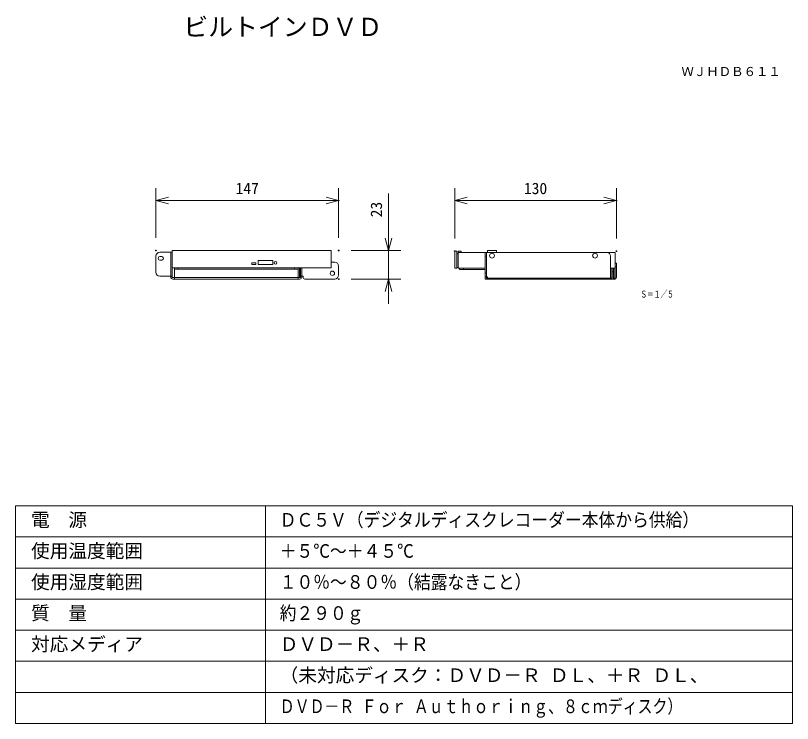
# Model space of a CAD drawing. Units: millimetres, scale not verified. Extents: x -63 to 62, y -57 to 57.
import ezdxf
from ezdxf.enums import TextEntityAlignment as Align

# ---------------------------------------------------------------- set-up
doc = ezdxf.new("R2010")
doc.units = ezdxf.units.MM
doc.header["$LTSCALE"] = 0.125
doc.header["$PDMODE"] = 32
doc.header["$PDSIZE"] = 0.0625
for name, color, linetype, lineweight in [('0-0_0', 7, 'Continuous', 9), ('0-2_WAKU', 1, 'Continuous', 18), ('0-5_SUNPO', 7, 'Continuous', 9), ('0-7_S1', 1, 'Continuous', 18)]:
    doc.layers.add(name, color=color, linetype=linetype, lineweight=lineweight)
for name, color, linetype in [('0-1_DEFPOINTS', 7, 'Continuous'), ('0-3_MOJI1', 7, 'Continuous'), ('0-6_TOUROKU', 7, 'Continuous')]:
    doc.layers.add(name, color=color, linetype=linetype)
doc.styles.add('ＭＳ ゴシック', font='')
doc.styles.get('ＭＳ ゴシック').set_extended_font_data('MS Gothic')

# ---------------------------------------------------------------- blocks, each defined once
blk = doc.blocks.new('_OPEN30')
at = {"layer": '0-0_0'}
blk.add_line((0, 0), (-1, 0), dxfattribs=at)
blk.add_lwpolyline([(-1, 0.26795), (0, 0), (-1, -0.26795)], dxfattribs=at)
blk = doc.blocks.new('D6')
at = {"layer": '0-1_DEFPOINTS'}
for p in [(33.7809, 34.996), (7.7809, 26.8829), (33.7809, 26.8829)]:
    blk.add_point(p, dxfattribs=at)
at = {"layer": '0-5_SUNPO'}
for p, q in [((7.7809, 28.8829), (7.7809, 36.996)), ((33.7809, 28.8829), (33.7809, 36.996)), ((9.7809, 34.996), (31.7809, 34.996))]:
    blk.add_line(p, q, dxfattribs=at)
at = {"layer": '0-5_SUNPO', "xscale": 2, "yscale": 2, "rotation": 180}
blk.add_blockref('_OPEN30', (7.7809, 34.996), dxfattribs=at)
at = {"layer": '0-5_SUNPO', "xscale": 2, "yscale": 2}
blk.add_blockref('_OPEN30', (33.7809, 34.996), dxfattribs=at)
at = {"layer": '0-5_SUNPO', "style": 'ＭＳ ゴシック'}
blk.add_text('130', height=1.833, dxfattribs=at).set_placement((18.9059, 35.496), align=Align.BOTTOM_LEFT)
blk = doc.blocks.new('D5')
at = {"layer": '0-1_DEFPOINTS'}
for p in [(-10.9062, 34.996), (-40.3062, 26.996), (-10.9062, 26.996)]:
    blk.add_point(p, dxfattribs=at)
at = {"layer": '0-5_SUNPO'}
for p, q in [((-40.3062, 28.996), (-40.3062, 36.996)), ((-10.9062, 28.996), (-10.9062, 36.996)), ((-38.3062, 34.996), (-12.9062, 34.996))]:
    blk.add_line(p, q, dxfattribs=at)
at = {"layer": '0-5_SUNPO', "xscale": 2, "yscale": 2, "rotation": 180}
blk.add_blockref('_OPEN30', (-40.3062, 34.996), dxfattribs=at)
at = {"layer": '0-5_SUNPO', "xscale": 2, "yscale": 2}
blk.add_blockref('_OPEN30', (-10.9062, 34.996), dxfattribs=at)
at = {"layer": '0-5_SUNPO', "style": 'ＭＳ ゴシック'}
blk.add_text('147', height=1.833, dxfattribs=at).set_placement((-27.4812, 35.496), align=Align.BOTTOM_LEFT)
blk = doc.blocks.new('D4')
at = {"layer": '0-1_DEFPOINTS'}
for p in [(-10.8752, 26.9851), (-2.8752, 26.9851), (-10.8752, 22.3851)]:
    blk.add_point(p, dxfattribs=at)
at = {"layer": '0-5_SUNPO'}
for p, q in [((-2.8752, 28.9851), (-2.8752, 36.1518)), ((-8.8752, 26.9851), (-0.8752, 26.9851)), ((-2.8752, 22.3851), (-2.8752, 26.9851)), ((-8.8752, 22.3851), (-0.8752, 22.3851)), ((-2.8752, 20.3851), (-2.8752, 18.3851))]:
    blk.add_line(p, q, dxfattribs=at)
at = {"layer": '0-5_SUNPO', "xscale": 2, "yscale": 2}
for p, rotation in [((-2.8752, 26.9851), 270), ((-2.8752, 22.3851), 90)]:
    blk.add_blockref('_OPEN30', p, dxfattribs=dict(at, rotation=rotation))
at = {"layer": '0-5_SUNPO', "style": 'ＭＳ ゴシック'}
blk.add_text('23', height=1.833, rotation=90, dxfattribs=at).set_placement((-3.3752, 32.3184), align=Align.BOTTOM_LEFT)

msp = doc.modelspace()

# ---------------------------------------------------------------- linework, layer by layer
at = {"layer": '0-2_WAKU', "color": 4}
for p, q in [((-62.503, -21.8141), (-62.503, -56.8141)), ((62.497, -21.8141), (-62.503, -21.8141)), ((-22.2974, -56.8141), (-22.2974, -21.8141)), ((62.497, -56.8141), (62.497, -21.8141)), ((-62.503, -56.8141), (62.497, -56.8141))]:
    msp.add_line(p, q, dxfattribs=at)
at = {"layer": '0-2_WAKU'}
for p, q in [((62.497, -26.8141), (-62.503, -26.8141)), ((62.497, -31.8141), (-62.503, -31.8141)), ((62.497, -36.8141), (-62.503, -36.8141)), ((62.497, -41.8141), (-62.503, -41.8141)), ((62.497, -46.8141), (-62.503, -46.8141)), ((62.497, -51.8141), (-62.503, -51.8141))]:
    msp.add_line(p, q, dxfattribs=at)
at = {"layer": '0-7_S1', "color": 7}
for p, q in [((-37.3196, 18.9913), (-39.2923, 18.9913)), ((-11.7196, 19.2864), (-37.3196, 19.2864)), ((-11.7196, 16.4981), (-11.7196, 19.2864)), ((8.1675, 16.4366), (8.1675, 19.1925)), ((8.1675, 19.1925), (8.518, 19.1925)), ((8.518, 16.4366), (8.518, 19.1925)), ((8.7047, 16.4366), (8.7047, 18.9792)), ((13.065, 14.6483), (13.065, 18.9792)), ((-39.9196, 18.3641), (-39.9196, 15.7704)), ((8.518, 18.7482), (8.7047, 18.7482)), ((-37.3196, 16.4981), (-11.7196, 16.4981)), ((-11.7196, 17.3984), (-11.1575, 17.3984)), ((-10.5196, 15.3137), (-10.5196, 16.7711)), ((8.518, 16.4366), (8.1675, 16.4366)), ((8.518, 16.5483), (8.7047, 16.5483)), ((8.7047, 16.4366), (13.065, 16.4366)), ((33.9561, 17.241), (34.1675, 17.241)), ((34.1675, 17.241), (34.1675, 14.9619)), ((-37.3196, 15.1431), (-39.2923, 15.1431)), ((-16.6423, 15.138), (-16.2458, 15.138)), ((-16.2458, 15), (-16.2458, 15.138)), ((-15.9322, 14.6864), (-11.1575, 14.6864)), ((33.8539, 14.6483), (13.065, 14.6483))]:
    msp.add_line(p, q, dxfattribs=at)
at = {"layer": '0-7_S1'}
for p, q in [((-37.518, 18.9913), (-37.518, 15)), ((8.7047, 19.1925), (9.1993, 19.1925)), ((8.7047, 18.9792), (8.7047, 19.1925)), ((9.1993, 18.9792), (9.1993, 19.1925)), ((13.2611, 14.8446), (13.2611, 18.9792)), ((13.4572, 19.2864), (14.8586, 19.2864)), ((13.4572, 18.9792), (13.4572, 19.2864)), ((14.8586, 18.9792), (14.8586, 19.2864)), ((13.2611, 18.3599), (13.065, 18.3599)), ((33.2387, 18.352), (33.2387, 14.6483)), ((-36.9358, 16.4981), (-36.9358, 14.6864)), ((-36.9358, 16.2733), (-17.0387, 16.2733)), ((-36.3301, 16.2733), (-36.3301, 16.4981)), ((-17.6444, 16.2733), (-17.6444, 16.4981)), ((-17.0387, 14.6864), (-17.0387, 16.4981)), ((-16.8405, 14.9509), (-16.8405, 16.4981)), ((-16.6423, 14.9509), (-16.6423, 16.4981)), ((-16.4441, 15), (-16.4441, 16.4981)), ((8.921, 16.2233), (8.921, 16.4366)), ((9.5434, 16.2233), (9.5434, 16.4366)), ((33.9561, 16.4471), (33.2387, 16.4471)), ((33.4373, 16.4471), (33.4373, 14.8446)), ((33.6294, 16.4471), (33.6294, 14.6483)), ((33.764, 16.4471), (33.764, 14.8446)), ((33.9561, 16.6513), (34.1675, 16.6513)), ((8.921, 16.2233), (13.065, 16.2233)), ((13.2611, 15.6295), (13.065, 15.6295)), ((13.4572, 15.0408), (13.065, 15.0408)), ((13.4572, 14.6483), (13.4572, 15.0408)), ((33.6294, 15.8445), (33.4373, 15.8445)), ((-37.2044, 14.6864), (-16.7577, 14.6864)), ((33.4373, 14.8446), (13.2611, 14.8446)), ((33.9561, 14.8446), (33.6294, 14.8446))]:
    msp.add_line(p, q, dxfattribs=at)
at = {"layer": '0-7_S1', "color": 7}
for points in [[(-37.3196, 19.2864), (-37.3196, 14.9509), (-16.6423, 14.9509)], [(8.7047, 18.9792), (33.9561, 18.9792), (33.9561, 14.8446)]]:
    msp.add_lwpolyline(points, dxfattribs=at)
at = {"layer": '0-7_S1'}
for points in [[(-23.4873, 17.0009), (-21.1332, 17.0009), (-21.1332, 17.6539), (-23.4873, 17.6539)], [(-24.4898, 17.0412), (-23.8364, 17.0412), (-23.8364, 17.2827), (-24.4898, 17.2827)]]:
    msp.add_lwpolyline(points, close=True, dxfattribs=at)
for centre, radius in [((14.1555, 18.4493), 0.3877), ((30.7371, 18.4493), 0.3877), ((-20.6834, 17.3006), 0.2016), ((-11.5215, 15.6253), 0.3469)]:
    msp.add_circle(centre, radius, dxfattribs=at)
at = {"layer": '0-7_S1', "color": 7}
for centre, radius, start, end in [((-39.2923, 18.3641), 0.6273, 90, 180), ((-11.156, 16.7619), 0.6365, 0.82903, 90.14005), ((-39.2923, 15.7704), 0.6273, 180, 270), ((-15.9322, 15), 0.3136, 180, 270), ((-11.156, 15.3229), 0.6365, 269.85995, 359.17097), ((33.8539, 14.9619), 0.3136, 270, 0)]:
    msp.add_arc(centre, radius, start, end, dxfattribs=at)
at = {"layer": '0-7_S1'}
for centre, radius, start, end in [((32.6114, 18.352), 0.6273, 0, 90), ((-37.2044, 15), 0.3136, 180, 270), ((-16.7577, 15), 0.3136, 270, 0)]:
    msp.add_arc(centre, radius, start, end, dxfattribs=at)
msp.add_ellipse((-39.128, 18.0099), major_axis=(-0.4162, 0), ratio=0.755909, dxfattribs=at)

# ---------------------------------------------------------------- block references
at = {"layer": '0-5_SUNPO'}
for name in ['D5', 'D6', 'D4']:
    msp.add_blockref(name, (0.3867, -7.6987), dxfattribs=at)

# ---------------------------------------------------------------- texts
at = {"layer": '0-3_MOJI1', "style": 'ＭＳ ゴシック'}
for s, height, p in [('ビルトインＤＶＤ', 2.933, (-35.503, 52.9019)), ('電\u3000源', 2.199, (-60.003, -25.8141)), ('使用温度範囲', 2.199, (-60.003, -30.8141)), ('使用湿度範囲', 2.199, (-60.003, -35.8141)), ('質\u3000量', 2.199, (-60.003, -40.8141)), ('対応メディア', 2.199, (-60.003, -45.8141)), ('ＤＶＤ－Ｒ、＋Ｒ', 2.199, (-20.003, -45.8141)), ('（未対応ディスク：ＤＶＤ－Ｒ ＤＬ、＋Ｒ ＤＬ、', 2.199, (-20.003, -50.8141))]:
    msp.add_text(s, height=height, dxfattribs=at).set_placement(p, align=Align.BOTTOM_LEFT)
for s, width, p in [('ＤＣ５Ｖ（デジタルディスクレコーダー本体から供給）', 0.9, (-20.003, -25.8141)), ('＋５℃～＋４５℃', 0.9, (-20.003, -30.8141)), ('１０％～８０％（結露なきこと）', 0.9, (-20.003, -35.8141)), ('約２９０ｇ', 0.9, (-20.003, -40.8141)), ('ＤＶＤ－Ｒ Ｆｏｒ Ａｕｔｈｏｒｉｎｇ、８ｃｍディスク）', 0.8, (-20.003, -55.8141))]:
    msp.add_text(s, height=2.199, dxfattribs=dict(at, width=width)).set_placement(p, align=Align.BOTTOM_LEFT)
at = {"layer": '0-6_TOUROKU', "style": 'ＭＳ ゴシック'}
msp.add_text('ＷＪＨＤＢ６１１', height=1.466, dxfattribs=at).set_placement((44.6303, 46.9019), align=Align.BOTTOM_LEFT)
at = {"layer": '0-6_TOUROKU', "style": 'ＭＳ ゴシック', "width": 0.7}
msp.add_text('Ｓ＝１／５', height=1.1, dxfattribs=at).set_placement((38.0222, 11.3705), align=Align.BOTTOM_LEFT)

doc.saveas('drawing.dxf')
